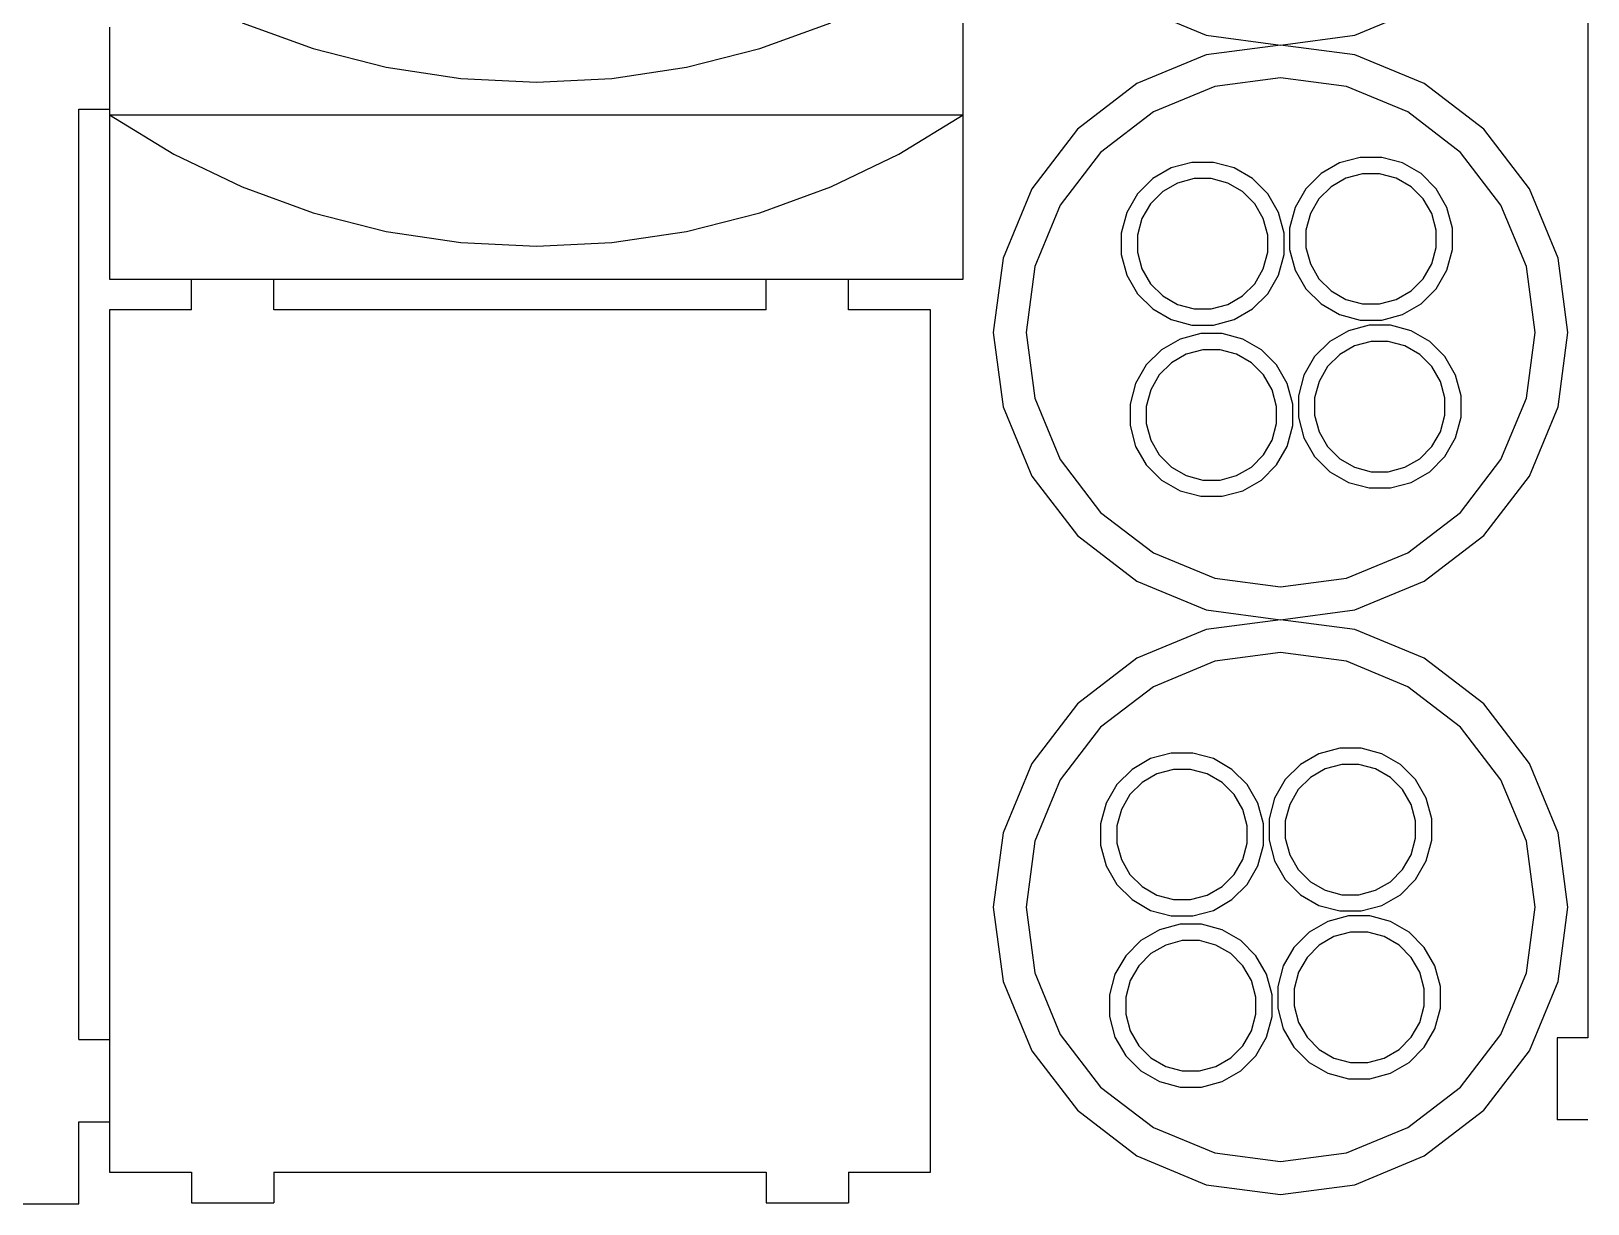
# Model space of a CAD drawing. Header units: inches. Extents: x 0.5 to 30.3, y 0.5 to 37.2.
# Drawn here: x 9.98 to 19.46, y 0.54 to 7.68 of the extents above; entities that cross this region are included whole.
import ezdxf

# ---------------------------------------------------------------- set-up
doc = ezdxf.new("R2010")
doc.units = ezdxf.units.IN
doc.header["$MEASUREMENT"] = 0
doc.layers.get('0').update_dxf_attribs({"color": 13, "true_color": 0xff5454})

msp = doc.modelspace()

# ---------------------------------------------------------------- linework, layer by layer
for p, q in [((19.4645, 12.804, 0.001), (19.4645, 1.554, 0.001)), ((15.6606, 7.1742, 0.0129), (15.6606, 8.1742, 0.0129)), ((16.7181, 7.8346, 0.001), (17.1401, 7.6598, 0.001)), ((18.046, 7.6598, 0.001), (18.4681, 7.8346, 0.001)), ((10.4606, 7.7096, 0.0129), (10.4606, 7.2096, 0.0129)), ((11.2681, 7.7357, 0.0129), (11.7005, 7.5787, 0.0129)), ((14.4208, 7.5787, 0.0129), (14.8531, 7.7357, 0.0129)), ((17.1401, 7.6598, 0.001), (17.5931, 7.6001, 0.001)), ((17.5931, 7.6001, 0.001), (17.1401, 7.5405, 0.001)), ((17.5931, 7.6001, 0.001), (18.046, 7.6598, 0.001)), ((18.046, 7.5405, 0.001), (17.5931, 7.6001, 0.001)), ((11.7005, 7.5787, 0.0129), (12.1463, 7.4654, 0.0129)), ((13.9749, 7.4654, 0.0129), (14.4208, 7.5787, 0.0129)), ((17.1401, 7.5405, 0.001), (16.7181, 7.3657, 0.001)), ((18.4681, 7.3657, 0.001), (18.046, 7.5405, 0.001)), ((12.1463, 7.4654, 0.0129), (12.6012, 7.397, 0.0129)), ((12.6012, 7.397, 0.0129), (13.0606, 7.3742, 0.0129)), ((13.0606, 7.3742, 0.0129), (13.52, 7.397, 0.0129)), ((13.52, 7.397, 0.0129), (13.9749, 7.4654, 0.0129)), ((17.5931, 7.4001, 0.001), (17.1919, 7.3473, 0.001)), ((17.9942, 7.3473, 0.001), (17.5931, 7.4001, 0.001)), ((16.7181, 7.3657, 0.001), (16.3556, 7.0876, 0.001)), ((17.1919, 7.3473, 0.001), (16.8181, 7.1925, 0.001)), ((18.3681, 7.1925, 0.001), (17.9942, 7.3473, 0.001)), ((18.8305, 7.0876, 0.001), (18.4681, 7.3657, 0.001)), ((10.2731, 7.2096, 0.0129), (10.4606, 7.2096, 0.0129)), ((10.4606, 7.2096, 0.0129), (10.4606, 7.1742, 0.0129)), ((10.4606, 7.1742, 0.0129), (10.4606, 6.1742, 0.0129)), ((10.4606, 7.1742, 0.0129), (10.8534, 6.9348, 0.0129)), ((10.4606, 7.1742, 0.0129), (15.6606, 7.1742, 0.0129)), ((15.2678, 6.9348, 0.0129), (15.6606, 7.1742, 0.0129)), ((15.6606, 6.1742, 0.0129), (15.6606, 7.1742, 0.0129)), ((16.8181, 7.1925, 0.001), (16.497, 6.9461, 0.001)), ((18.6891, 6.9461, 0.001), (18.3681, 7.1925, 0.001)), ((16.3556, 7.0876, 0.001), (16.0775, 6.7251, 0.001)), ((19.1086, 6.7251, 0.001), (18.8305, 7.0876, 0.001)), ((10.8534, 6.9348, 0.0129), (11.2681, 6.7357, 0.0129)), ((14.8531, 6.7357, 0.0129), (15.2678, 6.9348, 0.0129)), ((16.497, 6.9461, 0.001), (16.2507, 6.6251, 0.001)), ((18.9354, 6.6251, 0.001), (18.6891, 6.9461, 0.001)), ((16.927, 6.8518, 0.001), (16.814, 6.7866, 0.001)), ((17.0531, 6.8856, 0.001), (16.927, 6.8518, 0.001)), ((17.1836, 6.8856, 0.001), (17.0531, 6.8856, 0.001)), ((17.3097, 6.8518, 0.001), (17.1836, 6.8856, 0.001)), ((17.4227, 6.7866, 0.001), (17.3097, 6.8518, 0.001)), ((17.9525, 6.8821, 0.001), (17.8395, 6.8168, 0.001)), ((18.0786, 6.9158, 0.001), (17.9525, 6.8821, 0.001)), ((18.2091, 6.9158, 0.001), (18.0786, 6.9158, 0.001)), ((18.3352, 6.8821, 0.001), (18.2091, 6.9158, 0.001)), ((18.4483, 6.8168, 0.001), (18.3352, 6.8821, 0.001)), ((11.2681, 6.7357, 0.0129), (11.7005, 6.5787, 0.0129)), ((14.4208, 6.5787, 0.0129), (14.8531, 6.7357, 0.0129)), ((16.814, 6.7866, 0.001), (16.7217, 6.6943, 0.001)), ((16.9653, 6.7595, 0.001), (16.8749, 6.7072, 0.001)), ((17.0662, 6.7865, 0.001), (16.9653, 6.7595, 0.001)), ((17.1706, 6.7865, 0.001), (17.0662, 6.7865, 0.001)), ((17.2714, 6.7595, 0.001), (17.1706, 6.7865, 0.001)), ((17.3619, 6.7072, 0.001), (17.2714, 6.7595, 0.001)), ((17.515, 6.6943, 0.001), (17.4227, 6.7866, 0.001)), ((17.8395, 6.8168, 0.001), (17.7472, 6.7245, 0.001)), ((17.9004, 6.7375, 0.001), (17.8265, 6.6636, 0.001)), ((17.9908, 6.7897, 0.001), (17.9004, 6.7375, 0.001)), ((18.0917, 6.8167, 0.001), (17.9908, 6.7897, 0.001)), ((18.1961, 6.8167, 0.001), (18.0917, 6.8167, 0.001)), ((18.297, 6.7897, 0.001), (18.1961, 6.8167, 0.001)), ((18.3874, 6.7375, 0.001), (18.297, 6.7897, 0.001)), ((18.4612, 6.6636, 0.001), (18.3874, 6.7375, 0.001)), ((18.5406, 6.7245, 0.001), (18.4483, 6.8168, 0.001)), ((16.0775, 6.7251, 0.001), (15.9027, 6.3031, 0.001)), ((16.7217, 6.6943, 0.001), (16.6564, 6.5812, 0.001)), ((16.8749, 6.7072, 0.001), (16.801, 6.6334, 0.001)), ((17.4357, 6.6334, 0.001), (17.3619, 6.7072, 0.001)), ((17.5803, 6.5812, 0.001), (17.515, 6.6943, 0.001)), ((17.7472, 6.7245, 0.001), (17.6819, 6.6115, 0.001)), ((17.8265, 6.6636, 0.001), (17.7743, 6.5732, 0.001)), ((18.5134, 6.5732, 0.001), (18.4612, 6.6636, 0.001)), ((18.6058, 6.6115, 0.001), (18.5406, 6.7245, 0.001)), ((19.2834, 6.3031, 0.001), (19.1086, 6.7251, 0.001)), ((11.7005, 6.5787, 0.0129), (12.1463, 6.4654, 0.0129)), ((13.9749, 6.4654, 0.0129), (14.4208, 6.5787, 0.0129)), ((16.2507, 6.6251, 0.001), (16.0959, 6.2513, 0.001)), ((16.6564, 6.5812, 0.001), (16.6226, 6.4552, 0.001)), ((16.7488, 6.543, 0.001), (16.7218, 6.4421, 0.001)), ((16.801, 6.6334, 0.001), (16.7488, 6.543, 0.001)), ((17.4879, 6.543, 0.001), (17.4357, 6.6334, 0.001)), ((17.5149, 6.4421, 0.001), (17.4879, 6.543, 0.001)), ((17.6141, 6.4552, 0.001), (17.5803, 6.5812, 0.001)), ((17.6819, 6.6115, 0.001), (17.6482, 6.4854, 0.001)), ((17.7743, 6.5732, 0.001), (17.7473, 6.4723, 0.001)), ((18.5405, 6.4723, 0.001), (18.5134, 6.5732, 0.001)), ((18.6396, 6.4854, 0.001), (18.6058, 6.6115, 0.001)), ((19.0902, 6.2513, 0.001), (18.9354, 6.6251, 0.001)), ((12.1463, 6.4654, 0.0129), (12.6012, 6.397, 0.0129)), ((13.52, 6.397, 0.0129), (13.9749, 6.4654, 0.0129)), ((16.6226, 6.4552, 0.001), (16.6226, 6.3246, 0.001)), ((17.6141, 6.3246, 0.001), (17.6141, 6.4552, 0.001)), ((17.6482, 6.4854, 0.001), (17.6482, 6.3548, 0.001)), ((17.7473, 6.4723, 0.001), (17.7473, 6.3679, 0.001)), ((18.5405, 6.3679, 0.001), (18.5405, 6.4723, 0.001)), ((18.6396, 6.3548, 0.001), (18.6396, 6.4854, 0.001)), ((12.6012, 6.397, 0.0129), (13.0606, 6.3742, 0.0129)), ((13.0606, 6.3742, 0.0129), (13.52, 6.397, 0.0129)), ((16.7218, 6.4421, 0.001), (16.7218, 6.3377, 0.001)), ((17.5149, 6.3377, 0.001), (17.5149, 6.4421, 0.001)), ((17.6482, 6.3548, 0.001), (17.6819, 6.2288, 0.001)), ((17.7473, 6.3679, 0.001), (17.7743, 6.267, 0.001)), ((18.5134, 6.267, 0.001), (18.5405, 6.3679, 0.001)), ((18.6058, 6.2288, 0.001), (18.6396, 6.3548, 0.001)), ((15.9027, 6.3031, 0.001), (15.8431, 5.8501, 0.001)), ((16.6226, 6.3246, 0.001), (16.6564, 6.1986, 0.001)), ((16.7218, 6.3377, 0.001), (16.7488, 6.2368, 0.001)), ((17.4879, 6.2368, 0.001), (17.5149, 6.3377, 0.001)), ((17.5803, 6.1986, 0.001), (17.6141, 6.3246, 0.001)), ((17.7743, 6.267, 0.001), (17.8265, 6.1766, 0.001)), ((18.4612, 6.1766, 0.001), (18.5134, 6.267, 0.001)), ((19.3431, 5.8501, 0.001), (19.2834, 6.3031, 0.001)), ((10.4606, 6.1742, 0.0129), (10.9606, 6.1742, 0.0129)), ((10.9606, 6.1742, 0.0129), (11.4606, 6.1742, 0.0129)), ((10.9606, 5.9867, 0.0129), (10.9606, 6.1742, 0.0129)), ((11.4606, 6.1742, 0.0129), (14.4606, 6.1742, 0.0129)), ((11.4606, 5.9867, 0.0129), (11.4606, 6.1742, 0.0129)), ((14.4606, 6.1742, 0.0129), (14.9606, 6.1742, 0.0129)), ((14.4606, 5.9867, 0.0129), (14.4606, 6.1742, 0.0129)), ((14.9606, 6.1742, 0.0129), (15.6606, 6.1742, 0.0129)), ((14.9606, 5.9867, 0.0129), (14.9606, 6.1742, 0.0129)), ((16.0959, 6.2513, 0.001), (16.0431, 5.8501, 0.001)), ((16.6564, 6.1986, 0.001), (16.7217, 6.0855, 0.001)), ((16.7488, 6.2368, 0.001), (16.801, 6.1464, 0.001)), ((17.4357, 6.1464, 0.001), (17.4879, 6.2368, 0.001)), ((17.515, 6.0855, 0.001), (17.5803, 6.1986, 0.001)), ((17.6819, 6.2288, 0.001), (17.7472, 6.1157, 0.001)), ((17.8265, 6.1766, 0.001), (17.9004, 6.1028, 0.001)), ((18.3874, 6.1028, 0.001), (18.4612, 6.1766, 0.001)), ((18.5406, 6.1157, 0.001), (18.6058, 6.2288, 0.001)), ((19.1431, 5.8501, 0.001), (19.0902, 6.2513, 0.001)), ((16.7217, 6.0855, 0.001), (16.814, 5.9932, 0.001)), ((16.801, 6.1464, 0.001), (16.8749, 6.0726, 0.001)), ((16.8749, 6.0726, 0.001), (16.9653, 6.0203, 0.001)), ((17.2714, 6.0203, 0.001), (17.3619, 6.0726, 0.001)), ((17.3619, 6.0726, 0.001), (17.4357, 6.1464, 0.001)), ((17.4227, 5.9932, 0.001), (17.515, 6.0855, 0.001)), ((17.7472, 6.1157, 0.001), (17.8395, 6.0234, 0.001)), ((17.9004, 6.1028, 0.001), (17.9908, 6.0506, 0.001)), ((18.297, 6.0506, 0.001), (18.3874, 6.1028, 0.001)), ((18.4483, 6.0234, 0.001), (18.5406, 6.1157, 0.001)), ((10.9606, 5.9867, 0.0129), (10.4606, 5.9867, 0.0129)), ((10.4606, 5.9867, 0.0129), (10.4606, 1.543, 0.0129)), ((14.4606, 5.9867, 0.0129), (11.4606, 5.9867, 0.0129)), ((15.4606, 5.9867, 0.0129), (14.9606, 5.9867, 0.0129)), ((15.4606, 0.7367, 0.0129), (15.4606, 5.9867, 0.0129)), ((16.814, 5.9932, 0.001), (16.927, 5.928, 0.001)), ((16.9653, 6.0203, 0.001), (17.0662, 5.9933, 0.001)), ((17.0662, 5.9933, 0.001), (17.1706, 5.9933, 0.001)), ((17.1706, 5.9933, 0.001), (17.2714, 6.0203, 0.001)), ((17.3097, 5.928, 0.001), (17.4227, 5.9932, 0.001)), ((17.8395, 6.0234, 0.001), (17.9525, 5.9582, 0.001)), ((17.9908, 6.0506, 0.001), (18.0917, 6.0235, 0.001)), ((18.0917, 6.0235, 0.001), (18.1961, 6.0235, 0.001)), ((18.1961, 6.0235, 0.001), (18.297, 6.0506, 0.001)), ((18.3352, 5.9582, 0.001), (18.4483, 6.0234, 0.001)), ((16.927, 5.928, 0.001), (17.0531, 5.8942, 0.001)), ((17.0531, 5.8942, 0.001), (17.1836, 5.8942, 0.001)), ((17.1836, 5.8942, 0.001), (17.3097, 5.928, 0.001)), ((17.9525, 5.9582, 0.001), (18.0786, 5.9244, 0.001)), ((18.1317, 5.8941, 0.001), (18.0057, 5.8603, 0.001)), ((18.0786, 5.9244, 0.001), (18.2091, 5.9244, 0.001)), ((18.2623, 5.8941, 0.001), (18.1317, 5.8941, 0.001)), ((18.2091, 5.9244, 0.001), (18.3352, 5.9582, 0.001)), ((18.3883, 5.8603, 0.001), (18.2623, 5.8941, 0.001)), ((15.8431, 5.8501, 0.001), (15.9027, 5.3972, 0.001)), ((16.0431, 5.8501, 0.001), (16.0959, 5.449, 0.001)), ((16.9805, 5.8094, 0.001), (16.8675, 5.7442, 0.001)), ((17.1066, 5.8432, 0.001), (16.9805, 5.8094, 0.001)), ((17.2371, 5.8432, 0.001), (17.1066, 5.8432, 0.001)), ((17.3632, 5.8094, 0.001), (17.2371, 5.8432, 0.001)), ((17.4762, 5.7442, 0.001), (17.3632, 5.8094, 0.001)), ((17.8926, 5.795, 0.001), (17.8003, 5.7027, 0.001)), ((18.0057, 5.8603, 0.001), (17.8926, 5.795, 0.001)), ((18.1448, 5.7949, 0.001), (18.0439, 5.7679, 0.001)), ((18.2492, 5.7949, 0.001), (18.1448, 5.7949, 0.001)), ((18.3501, 5.7679, 0.001), (18.2492, 5.7949, 0.001)), ((18.5014, 5.795, 0.001), (18.3883, 5.8603, 0.001)), ((18.5937, 5.7027, 0.001), (18.5014, 5.795, 0.001)), ((19.0902, 5.449, 0.001), (19.1431, 5.8501, 0.001)), ((19.2834, 5.3972, 0.001), (19.3431, 5.8501, 0.001)), ((16.8675, 5.7442, 0.001), (16.7752, 5.6519, 0.001)), ((17.0188, 5.717, 0.001), (16.9284, 5.6648, 0.001)), ((17.1196, 5.7441, 0.001), (17.0188, 5.717, 0.001)), ((17.2241, 5.7441, 0.001), (17.1196, 5.7441, 0.001)), ((17.3249, 5.717, 0.001), (17.2241, 5.7441, 0.001)), ((17.4154, 5.6648, 0.001), (17.3249, 5.717, 0.001)), ((17.5685, 5.6519, 0.001), (17.4762, 5.7442, 0.001)), ((17.8003, 5.7027, 0.001), (17.7351, 5.5897, 0.001)), ((17.9535, 5.7157, 0.001), (17.8797, 5.6419, 0.001)), ((18.0439, 5.7679, 0.001), (17.9535, 5.7157, 0.001)), ((18.4405, 5.7157, 0.001), (18.3501, 5.7679, 0.001)), ((18.5143, 5.6419, 0.001), (18.4405, 5.7157, 0.001)), ((18.6589, 5.5897, 0.001), (18.5937, 5.7027, 0.001)), ((16.7752, 5.6519, 0.001), (16.7099, 5.5388, 0.001)), ((16.9284, 5.6648, 0.001), (16.8545, 5.591, 0.001)), ((17.4892, 5.591, 0.001), (17.4154, 5.6648, 0.001)), ((17.6338, 5.5388, 0.001), (17.5685, 5.6519, 0.001)), ((17.8797, 5.6419, 0.001), (17.8274, 5.5514, 0.001)), ((18.5666, 5.5514, 0.001), (18.5143, 5.6419, 0.001)), ((16.7099, 5.5388, 0.001), (16.6761, 5.4128, 0.001)), ((16.8023, 5.5006, 0.001), (16.7753, 5.3997, 0.001)), ((16.8545, 5.591, 0.001), (16.8023, 5.5006, 0.001)), ((17.5414, 5.5006, 0.001), (17.4892, 5.591, 0.001)), ((17.5684, 5.3997, 0.001), (17.5414, 5.5006, 0.001)), ((17.6676, 5.4128, 0.001), (17.6338, 5.5388, 0.001)), ((17.7351, 5.5897, 0.001), (17.7013, 5.4636, 0.001)), ((17.8274, 5.5514, 0.001), (17.8004, 5.4506, 0.001)), ((18.5936, 5.4506, 0.001), (18.5666, 5.5514, 0.001)), ((18.6927, 5.4636, 0.001), (18.6589, 5.5897, 0.001)), ((16.0959, 5.449, 0.001), (16.2507, 5.0751, 0.001)), ((16.6761, 5.4128, 0.001), (16.6761, 5.2822, 0.001)), ((17.6676, 5.2822, 0.001), (17.6676, 5.4128, 0.001)), ((17.7013, 5.4636, 0.001), (17.7013, 5.3331, 0.001)), ((17.8004, 5.4506, 0.001), (17.8004, 5.3461, 0.001)), ((18.5936, 5.3461, 0.001), (18.5936, 5.4506, 0.001)), ((18.6927, 5.3331, 0.001), (18.6927, 5.4636, 0.001)), ((18.9354, 5.0751, 0.001), (19.0902, 5.449, 0.001)), ((15.9027, 5.3972, 0.001), (16.0775, 4.9751, 0.001)), ((16.7753, 5.3997, 0.001), (16.7753, 5.2953, 0.001)), ((17.5684, 5.2953, 0.001), (17.5684, 5.3997, 0.001)), ((17.7013, 5.3331, 0.001), (17.7351, 5.207, 0.001)), ((17.8004, 5.3461, 0.001), (17.8274, 5.2453, 0.001)), ((18.5666, 5.2453, 0.001), (18.5936, 5.3461, 0.001)), ((18.6589, 5.207, 0.001), (18.6927, 5.3331, 0.001)), ((19.1086, 4.9751, 0.001), (19.2834, 5.3972, 0.001)), ((16.6761, 5.2822, 0.001), (16.7099, 5.1561, 0.001)), ((16.7753, 5.2953, 0.001), (16.8023, 5.1944, 0.001)), ((17.5414, 5.1944, 0.001), (17.5684, 5.2953, 0.001)), ((17.6338, 5.1561, 0.001), (17.6676, 5.2822, 0.001)), ((17.8274, 5.2453, 0.001), (17.8797, 5.1549, 0.001)), ((18.5143, 5.1549, 0.001), (18.5666, 5.2453, 0.001)), ((16.7099, 5.1561, 0.001), (16.7752, 5.0431, 0.001)), ((16.8023, 5.1944, 0.001), (16.8545, 5.104, 0.001)), ((17.4892, 5.104, 0.001), (17.5414, 5.1944, 0.001)), ((17.5685, 5.0431, 0.001), (17.6338, 5.1561, 0.001)), ((17.7351, 5.207, 0.001), (17.8003, 5.094, 0.001)), ((17.8797, 5.1549, 0.001), (17.9535, 5.081, 0.001)), ((18.4405, 5.081, 0.001), (18.5143, 5.1549, 0.001)), ((18.5937, 5.094, 0.001), (18.6589, 5.207, 0.001)), ((16.2507, 5.0751, 0.001), (16.497, 4.7541, 0.001)), ((16.7752, 5.0431, 0.001), (16.8675, 4.9508, 0.001)), ((16.8545, 5.104, 0.001), (16.9284, 5.0301, 0.001)), ((16.9284, 5.0301, 0.001), (17.0188, 4.9779, 0.001)), ((17.3249, 4.9779, 0.001), (17.4154, 5.0301, 0.001)), ((17.4154, 5.0301, 0.001), (17.4892, 5.104, 0.001)), ((17.4762, 4.9508, 0.001), (17.5685, 5.0431, 0.001)), ((17.8003, 5.094, 0.001), (17.8926, 5.0017, 0.001)), ((17.9535, 5.081, 0.001), (18.0439, 5.0288, 0.001)), ((18.0439, 5.0288, 0.001), (18.1448, 5.0018, 0.001)), ((18.2492, 5.0018, 0.001), (18.3501, 5.0288, 0.001)), ((18.3501, 5.0288, 0.001), (18.4405, 5.081, 0.001)), ((18.5014, 5.0017, 0.001), (18.5937, 5.094, 0.001)), ((18.6891, 4.7541, 0.001), (18.9354, 5.0751, 0.001)), ((16.0775, 4.9751, 0.001), (16.3556, 4.6127, 0.001)), ((16.8675, 4.9508, 0.001), (16.9805, 4.8855, 0.001)), ((17.0188, 4.9779, 0.001), (17.1196, 4.9509, 0.001)), ((17.1196, 4.9509, 0.001), (17.2241, 4.9509, 0.001)), ((17.2241, 4.9509, 0.001), (17.3249, 4.9779, 0.001)), ((17.3632, 4.8855, 0.001), (17.4762, 4.9508, 0.001)), ((17.8926, 5.0017, 0.001), (18.0057, 4.9364, 0.001)), ((18.0057, 4.9364, 0.001), (18.1317, 4.9026, 0.001)), ((18.1448, 5.0018, 0.001), (18.2492, 5.0018, 0.001)), ((18.2623, 4.9026, 0.001), (18.3883, 4.9364, 0.001)), ((18.3883, 4.9364, 0.001), (18.5014, 5.0017, 0.001)), ((18.8305, 4.6127, 0.001), (19.1086, 4.9751, 0.001)), ((16.9805, 4.8855, 0.001), (17.1066, 4.8518, 0.001)), ((17.1066, 4.8518, 0.001), (17.2371, 4.8518, 0.001)), ((17.2371, 4.8518, 0.001), (17.3632, 4.8855, 0.001)), ((18.1317, 4.9026, 0.001), (18.2623, 4.9026, 0.001)), ((16.497, 4.7541, 0.001), (16.8181, 4.5078, 0.001)), ((18.3681, 4.5078, 0.001), (18.6891, 4.7541, 0.001)), ((16.3556, 4.6127, 0.001), (16.7181, 4.3346, 0.001)), ((18.4681, 4.3346, 0.001), (18.8305, 4.6127, 0.001)), ((16.8181, 4.5078, 0.001), (17.1919, 4.3529, 0.001)), ((17.9942, 4.3529, 0.001), (18.3681, 4.5078, 0.001)), ((16.7181, 4.3346, 0.001), (17.1401, 4.1598, 0.001)), ((17.1919, 4.3529, 0.001), (17.5931, 4.3001, 0.001)), ((17.5931, 4.3001, 0.001), (17.9942, 4.3529, 0.001)), ((18.046, 4.1598, 0.001), (18.4681, 4.3346, 0.001)), ((17.1401, 4.1598, 0.001), (17.5931, 4.1001, 0.001)), ((17.5931, 4.1001, 0.001), (17.1401, 4.0405, 0.001)), ((17.5931, 4.1001, 0.001), (18.046, 4.1598, 0.001)), ((18.046, 4.0405, 0.001), (17.5931, 4.1001, 0.001)), ((17.1401, 4.0405, 0.001), (16.7181, 3.8657, 0.001)), ((18.4681, 3.8657, 0.001), (18.046, 4.0405, 0.001)), ((17.5931, 3.9001, 0.001), (17.1919, 3.8473, 0.001)), ((17.9942, 3.8473, 0.001), (17.5931, 3.9001, 0.001)), ((16.7181, 3.8657, 0.001), (16.3556, 3.5876, 0.001)), ((17.1919, 3.8473, 0.001), (16.8181, 3.6925, 0.001)), ((18.3681, 3.6925, 0.001), (17.9942, 3.8473, 0.001)), ((18.8305, 3.5876, 0.001), (18.4681, 3.8657, 0.001)), ((16.8181, 3.6925, 0.001), (16.497, 3.4461, 0.001)), ((18.6891, 3.4461, 0.001), (18.3681, 3.6925, 0.001)), ((16.3556, 3.5876, 0.001), (16.0775, 3.2251, 0.001)), ((19.1086, 3.2251, 0.001), (18.8305, 3.5876, 0.001)), ((16.497, 3.4461, 0.001), (16.2507, 3.1251, 0.001)), ((18.9354, 3.1251, 0.001), (18.6891, 3.4461, 0.001)), ((16.0775, 3.2251, 0.001), (15.9027, 2.8031, 0.001)), ((16.8014, 3.2542, 0.001), (16.6884, 3.1889, 0.001)), ((16.9275, 3.288, 0.001), (16.8014, 3.2542, 0.001)), ((17.058, 3.288, 0.001), (16.9275, 3.288, 0.001)), ((17.1841, 3.2542, 0.001), (17.058, 3.288, 0.001)), ((17.2971, 3.1889, 0.001), (17.1841, 3.2542, 0.001)), ((17.8269, 3.2844, 0.001), (17.7139, 3.2191, 0.001)), ((17.953, 3.3182, 0.001), (17.8269, 3.2844, 0.001)), ((18.0835, 3.3182, 0.001), (17.953, 3.3182, 0.001)), ((18.2096, 3.2844, 0.001), (18.0835, 3.3182, 0.001)), ((18.3227, 3.2191, 0.001), (18.2096, 3.2844, 0.001)), ((19.2834, 2.8031, 0.001), (19.1086, 3.2251, 0.001)), ((16.6884, 3.1889, 0.001), (16.5961, 3.0966, 0.001)), ((16.8397, 3.1618, 0.001), (16.7493, 3.1096, 0.001)), ((16.9406, 3.1888, 0.001), (16.8397, 3.1618, 0.001)), ((17.045, 3.1888, 0.001), (16.9406, 3.1888, 0.001)), ((17.1458, 3.1618, 0.001), (17.045, 3.1888, 0.001)), ((17.2363, 3.1096, 0.001), (17.1458, 3.1618, 0.001)), ((17.3894, 3.0966, 0.001), (17.2971, 3.1889, 0.001)), ((17.7139, 3.2191, 0.001), (17.6216, 3.1268, 0.001)), ((17.7748, 3.1398, 0.001), (17.7009, 3.066, 0.001)), ((17.8652, 3.192, 0.001), (17.7748, 3.1398, 0.001)), ((17.9661, 3.219, 0.001), (17.8652, 3.192, 0.001)), ((18.0705, 3.219, 0.001), (17.9661, 3.219, 0.001)), ((18.1714, 3.192, 0.001), (18.0705, 3.219, 0.001)), ((18.2618, 3.1398, 0.001), (18.1714, 3.192, 0.001)), ((18.3356, 3.066, 0.001), (18.2618, 3.1398, 0.001)), ((18.415, 3.1268, 0.001), (18.3227, 3.2191, 0.001)), ((16.2507, 3.1251, 0.001), (16.0959, 2.7513, 0.001)), ((16.5961, 3.0966, 0.001), (16.5308, 2.9836, 0.001)), ((16.6754, 3.0358, 0.001), (16.6232, 2.9453, 0.001)), ((16.7493, 3.1096, 0.001), (16.6754, 3.0358, 0.001)), ((17.3101, 3.0358, 0.001), (17.2363, 3.1096, 0.001)), ((17.3623, 2.9453, 0.001), (17.3101, 3.0358, 0.001)), ((17.4547, 2.9836, 0.001), (17.3894, 3.0966, 0.001)), ((17.6216, 3.1268, 0.001), (17.5563, 3.0138, 0.001)), ((17.7009, 3.066, 0.001), (17.6487, 2.9755, 0.001)), ((18.3878, 2.9755, 0.001), (18.3356, 3.066, 0.001)), ((18.4802, 3.0138, 0.001), (18.415, 3.1268, 0.001)), ((19.0902, 2.7513, 0.001), (18.9354, 3.1251, 0.001)), ((16.5308, 2.9836, 0.001), (16.497, 2.8575, 0.001)), ((16.6232, 2.9453, 0.001), (16.5962, 2.8445, 0.001)), ((17.3893, 2.8445, 0.001), (17.3623, 2.9453, 0.001)), ((17.4885, 2.8575, 0.001), (17.4547, 2.9836, 0.001)), ((17.5563, 3.0138, 0.001), (17.5226, 2.8877, 0.001)), ((17.6487, 2.9755, 0.001), (17.6217, 2.8747, 0.001)), ((18.4149, 2.8747, 0.001), (18.3878, 2.9755, 0.001)), ((18.514, 2.8877, 0.001), (18.4802, 3.0138, 0.001)), ((16.497, 2.8575, 0.001), (16.497, 2.727, 0.001)), ((16.5962, 2.8445, 0.001), (16.5962, 2.74, 0.001)), ((17.3893, 2.74, 0.001), (17.3893, 2.8445, 0.001)), ((17.4885, 2.727, 0.001), (17.4885, 2.8575, 0.001)), ((17.5226, 2.8877, 0.001), (17.5226, 2.7572, 0.001)), ((17.6217, 2.8747, 0.001), (17.6217, 2.7703, 0.001)), ((18.4149, 2.7703, 0.001), (18.4149, 2.8747, 0.001)), ((18.514, 2.7572, 0.001), (18.514, 2.8877, 0.001)), ((15.9027, 2.8031, 0.001), (15.8431, 2.3501, 0.001)), ((16.0959, 2.7513, 0.001), (16.0431, 2.3501, 0.001)), ((17.5226, 2.7572, 0.001), (17.5563, 2.6311, 0.001)), ((17.6217, 2.7703, 0.001), (17.6487, 2.6694, 0.001)), ((18.3878, 2.6694, 0.001), (18.4149, 2.7703, 0.001)), ((18.4802, 2.6311, 0.001), (18.514, 2.7572, 0.001)), ((19.1431, 2.3501, 0.001), (19.0902, 2.7513, 0.001)), ((19.3431, 2.3501, 0.001), (19.2834, 2.8031, 0.001)), ((16.497, 2.727, 0.001), (16.5308, 2.6009, 0.001)), ((16.5962, 2.74, 0.001), (16.6232, 2.6392, 0.001)), ((17.3623, 2.6392, 0.001), (17.3893, 2.74, 0.001)), ((17.4547, 2.6009, 0.001), (17.4885, 2.727, 0.001)), ((17.6487, 2.6694, 0.001), (17.7009, 2.579, 0.001)), ((18.3356, 2.579, 0.001), (18.3878, 2.6694, 0.001)), ((16.5308, 2.6009, 0.001), (16.5961, 2.4879, 0.001)), ((16.6232, 2.6392, 0.001), (16.6754, 2.5487, 0.001)), ((17.3101, 2.5487, 0.001), (17.3623, 2.6392, 0.001)), ((17.3894, 2.4879, 0.001), (17.4547, 2.6009, 0.001)), ((17.5563, 2.6311, 0.001), (17.6216, 2.5181, 0.001)), ((17.7009, 2.579, 0.001), (17.7748, 2.5051, 0.001)), ((18.2618, 2.5051, 0.001), (18.3356, 2.579, 0.001)), ((18.415, 2.5181, 0.001), (18.4802, 2.6311, 0.001)), ((16.5961, 2.4879, 0.001), (16.6884, 2.3956, 0.001)), ((16.6754, 2.5487, 0.001), (16.7493, 2.4749, 0.001)), ((16.7493, 2.4749, 0.001), (16.8397, 2.4227, 0.001)), ((17.1458, 2.4227, 0.001), (17.2363, 2.4749, 0.001)), ((17.2363, 2.4749, 0.001), (17.3101, 2.5487, 0.001)), ((17.2971, 2.3956, 0.001), (17.3894, 2.4879, 0.001)), ((17.6216, 2.5181, 0.001), (17.7139, 2.4258, 0.001)), ((17.7748, 2.5051, 0.001), (17.8652, 2.4529, 0.001)), ((18.1714, 2.4529, 0.001), (18.2618, 2.5051, 0.001)), ((18.3227, 2.4258, 0.001), (18.415, 2.5181, 0.001)), ((16.6884, 2.3956, 0.001), (16.8014, 2.3303, 0.001)), ((16.8397, 2.4227, 0.001), (16.9406, 2.3957, 0.001)), ((16.9406, 2.3957, 0.001), (17.045, 2.3957, 0.001)), ((17.045, 2.3957, 0.001), (17.1458, 2.4227, 0.001)), ((17.1841, 2.3303, 0.001), (17.2971, 2.3956, 0.001)), ((17.7139, 2.4258, 0.001), (17.8269, 2.3605, 0.001)), ((17.8652, 2.4529, 0.001), (17.9661, 2.4259, 0.001)), ((17.9661, 2.4259, 0.001), (18.0705, 2.4259, 0.001)), ((18.0705, 2.4259, 0.001), (18.1714, 2.4529, 0.001)), ((18.2096, 2.3605, 0.001), (18.3227, 2.4258, 0.001)), ((15.8431, 2.3501, 0.001), (15.9027, 1.8972, 0.001)), ((16.0431, 2.3501, 0.001), (16.0959, 1.949, 0.001)), ((16.8014, 2.3303, 0.001), (16.9275, 2.2965, 0.001)), ((16.9275, 2.2965, 0.001), (17.058, 2.2965, 0.001)), ((17.058, 2.2965, 0.001), (17.1841, 2.3303, 0.001)), ((17.8269, 2.3605, 0.001), (17.953, 2.3267, 0.001)), ((18.0061, 2.2964, 0.001), (17.8801, 2.2626, 0.001)), ((17.953, 2.3267, 0.001), (18.0835, 2.3267, 0.001)), ((18.1367, 2.2964, 0.001), (18.0061, 2.2964, 0.001)), ((18.0835, 2.3267, 0.001), (18.2096, 2.3605, 0.001)), ((18.2627, 2.2626, 0.001), (18.1367, 2.2964, 0.001)), ((19.0902, 1.949, 0.001), (19.1431, 2.3501, 0.001)), ((19.2834, 1.8972, 0.001), (19.3431, 2.3501, 0.001)), ((16.8549, 2.2118, 0.001), (16.7419, 2.1465, 0.001)), ((16.981, 2.2456, 0.001), (16.8549, 2.2118, 0.001)), ((17.1115, 2.2456, 0.001), (16.981, 2.2456, 0.001)), ((17.2376, 2.2118, 0.001), (17.1115, 2.2456, 0.001)), ((17.3506, 2.1465, 0.001), (17.2376, 2.2118, 0.001)), ((17.767, 2.1974, 0.001), (17.6747, 2.1051, 0.001)), ((17.8801, 2.2626, 0.001), (17.767, 2.1974, 0.001)), ((18.0192, 2.1973, 0.001), (17.9183, 2.1703, 0.001)), ((18.1236, 2.1973, 0.001), (18.0192, 2.1973, 0.001)), ((18.2245, 2.1703, 0.001), (18.1236, 2.1973, 0.001)), ((18.3758, 2.1974, 0.001), (18.2627, 2.2626, 0.001)), ((18.4681, 2.1051, 0.001), (18.3758, 2.1974, 0.001)), ((16.7419, 2.1465, 0.001), (16.6496, 2.0542, 0.001)), ((16.8932, 2.1194, 0.001), (16.8028, 2.0672, 0.001)), ((16.994, 2.1464, 0.001), (16.8932, 2.1194, 0.001)), ((17.0985, 2.1464, 0.001), (16.994, 2.1464, 0.001)), ((17.1993, 2.1194, 0.001), (17.0985, 2.1464, 0.001)), ((17.2898, 2.0672, 0.001), (17.1993, 2.1194, 0.001)), ((17.4429, 2.0542, 0.001), (17.3506, 2.1465, 0.001)), ((17.6747, 2.1051, 0.001), (17.6095, 1.9921, 0.001)), ((17.8279, 2.1181, 0.001), (17.7541, 2.0442, 0.001)), ((17.9183, 2.1703, 0.001), (17.8279, 2.1181, 0.001)), ((18.3149, 2.1181, 0.001), (18.2245, 2.1703, 0.001)), ((18.3887, 2.0442, 0.001), (18.3149, 2.1181, 0.001)), ((18.5333, 1.9921, 0.001), (18.4681, 2.1051, 0.001)), ((16.6496, 2.0542, 0.001), (16.5843, 1.9412, 0.001)), ((16.7289, 1.9933, 0.001), (16.6767, 1.9029, 0.001)), ((16.8028, 2.0672, 0.001), (16.7289, 1.9933, 0.001)), ((17.3636, 1.9933, 0.001), (17.2898, 2.0672, 0.001)), ((17.4158, 1.9029, 0.001), (17.3636, 1.9933, 0.001)), ((17.5082, 1.9412, 0.001), (17.4429, 2.0542, 0.001)), ((17.6095, 1.9921, 0.001), (17.5757, 1.866, 0.001)), ((17.7541, 2.0442, 0.001), (17.7018, 1.9538, 0.001)), ((18.441, 1.9538, 0.001), (18.3887, 2.0442, 0.001)), ((18.5671, 1.866, 0.001), (18.5333, 1.9921, 0.001)), ((15.9027, 1.8972, 0.001), (16.0775, 1.4751, 0.001)), ((16.0959, 1.949, 0.001), (16.2507, 1.5751, 0.001)), ((16.5843, 1.9412, 0.001), (16.5505, 1.8151, 0.001)), ((16.6767, 1.9029, 0.001), (16.6497, 1.802, 0.001)), ((17.4428, 1.802, 0.001), (17.4158, 1.9029, 0.001)), ((17.542, 1.8151, 0.001), (17.5082, 1.9412, 0.001)), ((17.7018, 1.9538, 0.001), (17.6748, 1.8529, 0.001)), ((18.468, 1.8529, 0.001), (18.441, 1.9538, 0.001)), ((18.9354, 1.5751, 0.001), (19.0902, 1.949, 0.001)), ((19.1086, 1.4751, 0.001), (19.2834, 1.8972, 0.001)), ((16.5505, 1.8151, 0.001), (16.5505, 1.6846, 0.001)), ((16.6497, 1.802, 0.001), (16.6497, 1.6976, 0.001)), ((17.4428, 1.6976, 0.001), (17.4428, 1.802, 0.001)), ((17.542, 1.6846, 0.001), (17.542, 1.8151, 0.001)), ((17.5757, 1.866, 0.001), (17.5757, 1.7354, 0.001)), ((17.6748, 1.8529, 0.001), (17.6748, 1.7485, 0.001)), ((18.468, 1.7485, 0.001), (18.468, 1.8529, 0.001)), ((18.5671, 1.7354, 0.001), (18.5671, 1.866, 0.001)), ((17.5757, 1.7354, 0.001), (17.6095, 1.6094, 0.001)), ((17.6748, 1.7485, 0.001), (17.7018, 1.6476, 0.001)), ((18.441, 1.6476, 0.001), (18.468, 1.7485, 0.001)), ((18.5333, 1.6094, 0.001), (18.5671, 1.7354, 0.001)), ((16.5505, 1.6846, 0.001), (16.5843, 1.5585, 0.001)), ((16.6497, 1.6976, 0.001), (16.6767, 1.5968, 0.001)), ((17.4158, 1.5968, 0.001), (17.4428, 1.6976, 0.001)), ((17.5082, 1.5585, 0.001), (17.542, 1.6846, 0.001)), ((17.7018, 1.6476, 0.001), (17.7541, 1.5572, 0.001)), ((18.3887, 1.5572, 0.001), (18.441, 1.6476, 0.001)), ((10.2731, 1.543, 0.0129), (10.4606, 1.543, 0.0129)), ((10.4606, 1.543, 0.0129), (10.4606, 1.043, 0.0129)), ((16.2507, 1.5751, 0.001), (16.497, 1.2541, 0.001)), ((16.5843, 1.5585, 0.001), (16.6496, 1.4455, 0.001)), ((16.6767, 1.5968, 0.001), (16.7289, 1.5063, 0.001)), ((17.3636, 1.5063, 0.001), (17.4158, 1.5968, 0.001)), ((17.4429, 1.4455, 0.001), (17.5082, 1.5585, 0.001)), ((17.6095, 1.6094, 0.001), (17.6747, 1.4963, 0.001)), ((17.7541, 1.5572, 0.001), (17.8279, 1.4834, 0.001)), ((18.3149, 1.4834, 0.001), (18.3887, 1.5572, 0.001)), ((18.4681, 1.4963, 0.001), (18.5333, 1.6094, 0.001)), ((18.6891, 1.2541, 0.001), (18.9354, 1.5751, 0.001)), ((19.4645, 1.554, 0.001), (19.277, 1.554, 0.001)), ((19.277, 1.554, 0.001), (19.277, 1.054, 0.001)), ((16.0775, 1.4751, 0.001), (16.3556, 1.1127, 0.001)), ((16.6496, 1.4455, 0.001), (16.7419, 1.3532, 0.001)), ((16.7289, 1.5063, 0.001), (16.8028, 1.4325, 0.001)), ((16.8028, 1.4325, 0.001), (16.8932, 1.3803, 0.001)), ((17.1993, 1.3803, 0.001), (17.2898, 1.4325, 0.001)), ((17.2898, 1.4325, 0.001), (17.3636, 1.5063, 0.001)), ((17.3506, 1.3532, 0.001), (17.4429, 1.4455, 0.001)), ((17.6747, 1.4963, 0.001), (17.767, 1.404, 0.001)), ((17.8279, 1.4834, 0.001), (17.9183, 1.4312, 0.001)), ((17.9183, 1.4312, 0.001), (18.0192, 1.4041, 0.001)), ((18.1236, 1.4041, 0.001), (18.2245, 1.4312, 0.001)), ((18.2245, 1.4312, 0.001), (18.3149, 1.4834, 0.001)), ((18.3758, 1.404, 0.001), (18.4681, 1.4963, 0.001)), ((18.8305, 1.1127, 0.001), (19.1086, 1.4751, 0.001)), ((16.7419, 1.3532, 0.001), (16.8549, 1.2879, 0.001)), ((16.8932, 1.3803, 0.001), (16.994, 1.3533, 0.001)), ((16.994, 1.3533, 0.001), (17.0985, 1.3533, 0.001)), ((17.0985, 1.3533, 0.001), (17.1993, 1.3803, 0.001)), ((17.2376, 1.2879, 0.001), (17.3506, 1.3532, 0.001)), ((17.767, 1.404, 0.001), (17.8801, 1.3388, 0.001)), ((17.8801, 1.3388, 0.001), (18.0061, 1.305, 0.001)), ((18.0192, 1.4041, 0.001), (18.1236, 1.4041, 0.001)), ((18.1367, 1.305, 0.001), (18.2627, 1.3388, 0.001)), ((18.2627, 1.3388, 0.001), (18.3758, 1.404, 0.001)), ((16.497, 1.2541, 0.001), (16.8181, 1.0078, 0.001)), ((16.8549, 1.2879, 0.001), (16.981, 1.2541, 0.001)), ((16.981, 1.2541, 0.001), (17.1115, 1.2541, 0.001)), ((17.1115, 1.2541, 0.001), (17.2376, 1.2879, 0.001)), ((18.0061, 1.305, 0.001), (18.1367, 1.305, 0.001)), ((18.3681, 1.0078, 0.001), (18.6891, 1.2541, 0.001)), ((10.2731, 1.043, 0.0129), (10.4606, 1.043, 0.0129)), ((10.4606, 1.043, 0.0129), (10.4606, 0.7367, 0.0129)), ((16.3556, 1.1127, 0.001), (16.7181, 0.8346, 0.001)), ((18.4681, 0.8346, 0.001), (18.8305, 1.1127, 0.001)), ((19.4645, 1.054, 0.001), (19.277, 1.054, 0.001)), ((16.8181, 1.0078, 0.001), (17.1919, 0.8529, 0.001)), ((17.9942, 0.8529, 0.001), (18.3681, 1.0078, 0.001)), ((16.7181, 0.8346, 0.001), (17.1401, 0.6598, 0.001)), ((17.1919, 0.8529, 0.001), (17.5931, 0.8001, 0.001)), ((17.5931, 0.8001, 0.001), (17.9942, 0.8529, 0.001)), ((18.046, 0.6598, 0.001), (18.4681, 0.8346, 0.001)), ((10.4606, 0.7367, 0.0129), (10.9606, 0.7367, 0.0129)), ((10.9606, 0.7367, 0.0129), (10.9606, 0.5492, 0.0129)), ((11.4606, 0.7367, 0.0129), (11.4606, 0.5492, 0.0129)), ((11.4606, 0.7367, 0.0129), (14.4606, 0.7367, 0.0129)), ((14.4606, 0.7367, 0.0129), (14.4606, 0.5492, 0.0129)), ((14.9606, 0.7367, 0.0129), (14.9606, 0.5492, 0.0129)), ((14.9606, 0.7367, 0.0129), (15.4606, 0.7367, 0.0129)), ((17.1401, 0.6598, 0.001), (17.5931, 0.6001, 0.001)), ((17.5931, 0.6001, 0.001), (18.046, 0.6598, 0.001)), ((5.0231, 0.543, 0.0129), (10.2731, 0.543, 0.0129)), ((10.9606, 0.5492, 0.0129), (11.4606, 0.5492, 0.0129)), ((14.4606, 0.5492, 0.0129), (14.9606, 0.5492, 0.0129))]:
    msp.add_line(p, q)
at = {"color": 96, "true_color": 0x006600}
for p, q in [((10.2731, 1.543, 0.0129), (10.2731, 7.2096, 0.0129)), ((10.2731, 0.543, 0.0129), (10.2731, 1.043, 0.0129))]:
    msp.add_line(p, q, dxfattribs=at)

doc.saveas('drawing.dxf')
